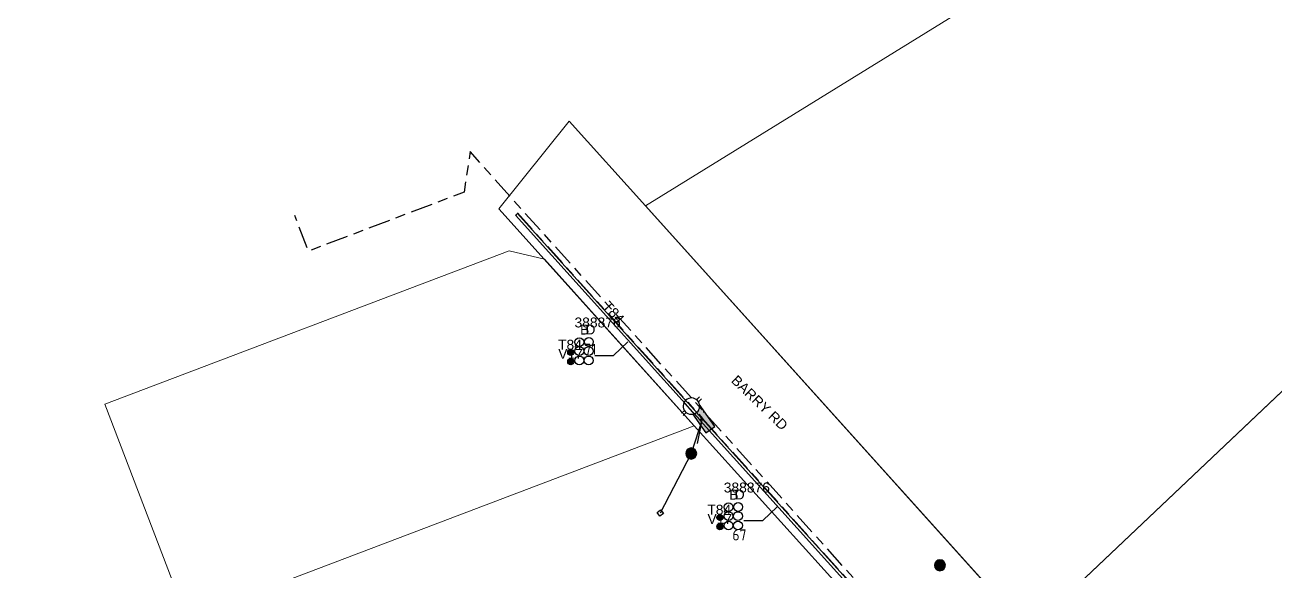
# Model space of a CAD drawing. Header units: metres. Extents: x -1 to 310379, y -2 to 6272124.
# Drawn here: x 309429.8 to 309656.7, y 6271292.4 to 6271391.6 of the extents above; entities that cross this region are included whole.
import ezdxf
from ezdxf.enums import TextEntityAlignment as Align

# ---------------------------------------------------------------- set-up
doc = ezdxf.new("R2010")
doc.units = ezdxf.units.M
doc.linetypes.add('Cable Exist UG', pattern=[8.2, 4, -1.2, 1.8, -1.2])
doc.layers.get('0').update_dxf_attribs({"color": 6})
doc.layers.add('Cadastre Land Parcels_SP_EXT', color=9, linetype='Continuous', lineweight=5)
doc.layers.add('Cadastre Roads_SP_EXT', color=9, linetype='Continuous', lineweight=5)
for name, color, linetype in [('Duct_SP_EXT', 7, 'Continuous'), ('Equip_LV_EXT', 7, 'Continuous'), ('Mains_HV_EXT', 7, 'Continuous'), ('Mains_LV_EXT', 7, 'Continuous'), ('Services_SP_EXT', 7, 'Continuous'), ('SupportsOH_SP_TR_HV_LV_SL_EXT', 7, 'Continuous'), ('SupportsUG_SP_LV_EXT', 7, 'Continuous'), ('Trench_SP_EXT', 7, 'Continuous')]:
    doc.layers.add(name, color=color, linetype=linetype)
doc.styles.add('iecARIAL', font='arial.ttf', dxfattribs={"height": 2})
doc.styles.add('ISOCP', font='isocp.shx', dxfattribs={"height": 1.75})
doc.styles.add('POLE_LABEL', font='arial.ttf')
doc.styles.get("Standard").update_dxf_attribs({"font": 'arial.ttf'})

# ---------------------------------------------------------------- blocks, each defined once
blk = doc.blocks.new('PILLAR_EXT')
blk.add_hatch(color=256).paths.add_polyline_path([(-2.475, 0.99), (-2.475, -0.99), (2.475, -0.99), (2.475, 0.99)])
blk.add_lwpolyline([(-2.475, -0.99), (2.475, -0.99), (2.475, 0.99), (-2.475, 0.99)], close=True)
at = {"style": 'iecARIAL', "flags": 8}
blk.add_attdef('ASSET_NUM', (1.5, 3.5), '', height=2.5, dxfattribs=at)
for tag, p, flags in [('OWNED_BY', (0, -0.2), 9), ('STATE', (0, -0.4), 9), ('SUPPORT_TYPE', (0, -0.6), 9), ('STREETNAME', (0, -1.8), 9), ('SUBURB', (0, -2), 1), ('USAGE', (0, -0.8), 9), ('LEGEND', (0, -1), 9), ('LOCATION', (0, -1.2), 9), ('NOTES', (0, -1.4), 9), ('PARENT', (0, -1.6), 9)]:
    blk.add_attdef(tag, p, '', height=0.2, dxfattribs=dict(flags=flags))
blk = doc.blocks.new('DUCT_EXT')
blk.add_circle((0, 0.8), 0.8)
at = {"flags": 1}
blk.add_attdef('Z', (0, 0), '', height=0.2, dxfattribs=at)
at = {"flags": 9}
for tag, p in [('DUCT_CODE', (0, 0)), ('XSECT_TYPE', (0, -0.2)), ('STATE', (0, -0.6)), ('FB_REFERENCE', (0, -0.4)), ('NOTES', (0, -0.8))]:
    blk.add_attdef(tag, text='', height=0.2, dxfattribs=at).set_placement(p, align=Align.MIDDLE_LEFT)
blk = doc.blocks.new('CCP_EXT')
at = {"flags": 9}
blk.add_attdef('NOTES', text='', height=0.2, dxfattribs=at).set_placement((0, -2), align=Align.MIDDLE_LEFT)
blk.add_wipeout([(0, 0.57), (0.57, 0), (0, -0.57), (-0.57, 0)])
blk.add_lwpolyline([(-0.57, 0), (0, 0.57), (0.57, 0), (0, -0.57), (-0.57, 0)])
at = {"flags": 1}
blk.add_attdef('Z', (0, 0), '', height=0.2, dxfattribs=at)
at = {"flags": 9}
for tag, p in [('CCP_TYPE', (0, 0)), ('CONSTRUCTED_VOLTAGE', (0, -0.2)), ('OPERATING_VOLTAGE', (0, -0.6)), ('ORIENTATION', (0, -0.8)), ('OWNED_BY', (0, -1)), ('STATE', (0, -1.8)), ('NO_PHASES', (0, -0.4)), ('USAGE', (0, -1.2)), ('LEGEND', (0, -1.4)), ('LIFE_SUPPORT', (0, -1.6))]:
    blk.add_attdef(tag, text='', height=0.2, dxfattribs=at).set_placement(p, align=Align.MIDDLE_LEFT)
blk = doc.blocks.new('POLE_EXT')
blk.add_hatch(color=256).paths.add_polyline_path([(-1, 0, 1), (1, 0, 1)])
blk.add_lwpolyline([(-1, 0, 1), (1, 0, 1)], format="xyb", close=True)
for tag, height, flags, p in [('pNumber', 2.5, 8, (-17.84, 2.07)), ('OWNED_BY', 0.2, 9, (1.35, -0.4)), ('SPECIAL_USE', 0.2, 9, (1.35, -0.8)), ('STATE', 0.2, 9, (1.35, -1)), ('cLV', 0.2, 9, (1.35, -1.4)), ('hDepth', 0.2, 9, (1.35, -1.6)), ('hDia', 0.2, 9, (1.35, -1.8)), ('cHV', 0.2, 9, (1.35, -2)), ('PARENT', 0.2, 9, (1.35, -0.6)), ('USAGE', 0.2, 9, (1.35, -1.2)), ('LBRACKET', 0.2, 9, (1.35, -2.2)), ('cLinedev', 0.2, 9, (1.35, -3.4)), ('pExisting', 0.2, 9, (1.35, -3.8)), ('pFooting', 0.2, 9, (1.35, -4.4)), ('pNew', 0.2, 9, (1.35, -4.6)), ('LExisting', 0.2, 9, (1.35, -2.4)), ('LANTNUMBER', 0.2, 9, (1.35, -2.6)), ('LOther', 0.2, 9, (1.35, -2.8)), ('LRemove', 0.2, 9, (1.35, -3)), ('LEGEND', 0.2, 9, (1.35, -3.2)), ('LOCATION', 0.2, 9, (1.35, -3.6)), ('PFNUMBER', 0.2, 9, (1.35, -4)), ('NEWPFNUMBER', 0.2, 9, (1.35, -4.2)), ('pRelocate', 0.2, 9, (1.35, -5)), ('pRemove', 0.2, 9, (1.35, -5.2)), ('pReplace', 0.2, 9, (1.35, -5.4)), ('pStay', 0.2, 9, (1.35, -5.6)), ('pType', 0.2, 9, (1.35, -5.8)), ('cspan', 0.2, 9, (1.35, -6)), ('STREETNAME', 0.2, 9, (1.35, -6.2)), ('SUBURB', 0.2, 9, (1.35, -6.4)), ('NOTES', 0.2, 9, (1.35, -6.6)), ('MAINTAINED_BY', 0.2, 9, (1.36, -6.81)), ('OPERATED_BY', 0.2, 9, (1.36, -7.01))]:
    blk.add_attdef(tag, text='', height=height, dxfattribs=dict(flags=flags)).set_placement(p, align=Align.MIDDLE_LEFT)
at = {"style": 'POLE_LABEL'}
for tag, height, flags, p in [('ASSET_NUM', 2.5, 8, (2, 2)), ('STRUCTURE_PLANT_NUMBER', 0.2, 9, (1.35, 0.03)), ('STREET_CODE', 0.2, 9, (1.35, -0.2))]:
    blk.add_attdef(tag, text='', height=height, dxfattribs=dict(at, flags=flags)).set_placement(p, align=Align.MIDDLE_LEFT)
at = {"flags": 1}
blk.add_attdef('Z', (1.35, -7.33), '', height=0.2, dxfattribs=at)
blk = doc.blocks.new('LV_UG_LINKS_OPEN_EXT')
blk.add_wipeout([(-0.25, 1.47), (-0.43, 1.43), (-0.61, 1.36), (-0.77, 1.28), (-0.93, 1.17), (-1.07, 1.05), (-1.19, 0.9), (-1.29, 0.75), (-1.38, 0.58), (-1.44, 0.4), (-1.48, 0.22), (-1.49, 0.03), (-1.49, -0.16), (-1.45, -0.34), (-1.4, -0.52), (-1.32, -0.69), (-1.23, -0.85), (-1.11, -1), (-0.98, -1.13), (-0.83, -1.24), (-0.66, -1.34), (-0.49, -1.41), (-0.31, -1.46), (-0.13, -1.49), (0.06, -1.49), (0.25, -1.47), (0.43, -1.43), (0.61, -1.36), (0.77, -1.28), (0.93, -1.17), (1.07, -1.05), (1.19, -0.9), (1.29, -0.75), (1.38, -0.58), (1.44, -0.4), (1.48, -0.22), (1.49, -0.03), (1.49, 0.16), (1.45, 0.34), (1.4, 0.52), (1.32, 0.69), (1.23, 0.85), (1.11, 1), (0.98, 1.13), (0.83, 1.24), (0.66, 1.34), (0.49, 1.41), (0.31, 1.46), (0.13, 1.49), (-0.06, 1.49)])
for p, q in [((-0.25, 1.47), (-0.25, 2.22)), ((0.25, 1.47), (0.25, 2.22)), ((-0.25, -1.47), (-0.25, -2.22)), ((0.25, -1.47), (0.25, -2.22))]:
    blk.add_line(p, q)
blk.add_lwpolyline([(0, -1.49, 1), (0, 1.49, 1)], format="xyb", close=True)
at = {"flags": 9}
for tag, p in [('ACTUAL_STATUS', (0, 0)), ('CONSTRUCTED_VOLTAGE', (0, -0.2)), ('OPERATING_VOLTAGE', (0, -0.6)), ('ORIENTATION', (0, -0.8)), ('STATE', (0, -1)), ('SWITCH_TYPE', (0, -1.2)), ('NO_PHASES', (0, -0.4)), ('USAGE', (0, -1.4)), ('NOTES', (0, -1.6))]:
    blk.add_attdef(tag, text='', height=0.2, dxfattribs=at).set_placement(p, align=Align.MIDDLE_LEFT)
at = {"flags": 1}
blk.add_attdef('Z', (0, 0), '', height=0.2, dxfattribs=at)
blk = doc.blocks.new('CABLE_LARGE_EXT')
h = blk.add_hatch(color=256)
edge = h.paths.add_edge_path()
edge.add_arc((0, 0.55), 0.55, 0, 360)
blk.add_circle((0, 0.55), 0.55)
at = {"flags": 1}
blk.add_attdef('Z', (0, 0), '', height=0.2, dxfattribs=at)
at = {"flags": 9}
for tag, p in [('COND_CODE', (0, 0)), ('STATE', (0, -0.4)), ('XSECT_SIZE', (0, -0.6)), ('FB_REFERENCE', (0, -0.2)), ('NOTES', (0, -0.8))]:
    blk.add_attdef(tag, text='', height=0.2, dxfattribs=at).set_placement(p, align=Align.MIDDLE_LEFT)

msp = doc.modelspace()

# ---------------------------------------------------------------- linework, layer by layer
at = {"layer": 'Cadastre Land Parcels_SP_EXT', "linetype": 'Continuous'}
for points in [[(309832.39, 6271490.34), (309804.69, 6271520.65), (309542.42, 6271358.77), (309611.99, 6271281.48), (309832.39, 6271490.34)], [(309767.32, 6271341.11), (309724.76, 6271388.35), (309611.99, 6271281.48), (309657.04, 6271231.43), (309767.32, 6271341.11)], [(309551.29, 6271318.8), (309524.07, 6271349.04), (309517.68, 6271350.6), (309444.27, 6271322.75), (309459.13, 6271283.84), (309551.29, 6271318.8)], [(309208.97, 6271142.21), (309340.35, 6271192.03), (309365.97, 6271201.74), (309582.71, 6271283.92), (309551.29, 6271318.8), (309459.13, 6271283.84), (308935.82, 6271085.29), (308927.3, 6271082.19), (308967.6, 6271051.04), (308967.85, 6271050.79), (309208.97, 6271142.21)]]:
    msp.add_lwpolyline(points, close=True, dxfattribs=at)
at = {"layer": 'Duct_SP_EXT'}
for p in [(309518.84, 6271357.04), (309519.2, 6271357.36)]:
    msp.add_line(p, (309519.02, 6271357.2), dxfattribs=at)
for points in [[(309533.2, 6271331.58), (309536.6, 6271331.58), (309539.23, 6271334.04)], [(309560.3, 6271301.61), (309563.7, 6271301.61), (309566.33, 6271304.07)]]:
    msp.add_lwpolyline(points, dxfattribs=at)
at = {"layer": 'Trench_SP_EXT', "linetype": 'Cable Exist UG'}
msp.add_lwpolyline([(309551.85, 6271315.62), (309552.77, 6271320.14)], dxfattribs=at)

# ---------------------------------------------------------------- block references
at = {"layer": 'Duct_SP_EXT'}
for name, p in [('DUCT_EXT', (309530.41, 6271333.19)), ('DUCT_EXT', (309532.15, 6271333.24)), ('CABLE_LARGE_EXT', (309528.85, 6271331.58)), ('DUCT_EXT', (309530.41, 6271331.58)), ('DUCT_EXT', (309532.11, 6271331.58)), ('CABLE_LARGE_EXT', (309528.85, 6271329.9)), ('DUCT_EXT', (309530.41, 6271329.88)), ('DUCT_EXT', (309532.11, 6271329.88)), ('CABLE_LARGE_EXT', (309555.95, 6271301.61)), ('DUCT_EXT', (309557.51, 6271303.23)), ('DUCT_EXT', (309557.51, 6271301.61)), ('DUCT_EXT', (309559.21, 6271301.61)), ('DUCT_EXT', (309559.26, 6271303.27)), ('CABLE_LARGE_EXT', (309555.95, 6271299.93)), ('DUCT_EXT', (309557.51, 6271299.91)), ('DUCT_EXT', (309559.21, 6271299.91))]:
    msp.add_blockref(name, p, dxfattribs=at)
at = {"layer": 'SupportsOH_SP_TR_HV_LV_SL_EXT'}
for p in [(309550.72, 6271313.78), (309595.88, 6271293.49)]:
    msp.add_blockref('POLE_EXT', p, dxfattribs=at)
at = {"layer": 'SupportsUG_SP_LV_EXT', "rotation": 125.3632885299882}
msp.add_blockref('PILLAR_EXT', (309552.77, 6271320.14), dxfattribs=at)

# ---------------------------------------------------------------- texts
at = {"layer": 'Cadastre Land Parcels_SP_EXT', "style": 'ISOCP'}
for s, p in [('71', (309531.34, 6271331.7)), ('67', (309558.2, 6271297.99))]:
    msp.add_text(s, height=2, dxfattribs=at).set_placement(p)
at = {"layer": 'Cadastre Roads_SP_EXT'}
msp.add_text('BARRY RD', height=1.8, rotation=315.9665, dxfattribs=at).set_placement((309557.85, 6271326.86))
at = {"layer": 'Duct_SP_EXT'}
for s, p in [('388876', (309529.53, 6271336.67)), ('B', (309530.54, 6271335.38)), ('D', (309531.52, 6271335.39)), ('T84', (309526.55, 6271332.64)), ('V17', (309526.58, 6271330.97)), ('388876', (309556.63, 6271306.7)), ('B', (309557.64, 6271305.41)), ('D', (309558.62, 6271305.43)), ('V17', (309553.68, 6271301)), ('T84', (309553.65, 6271302.68))]:
    msp.add_text(s, height=1.8, dxfattribs=at).set_placement(p)
at = {"layer": 'Mains_LV_EXT'}
msp.add_text('T84', height=1.8, rotation=311.988, dxfattribs=at).set_placement((309534.52, 6271340.42))

# ---------------------------------------------------------------- next in the draw order: block references
at = {"layer": 'Services_SP_EXT', "rotation": 83.36328836931779}
msp.add_blockref('CCP_EXT', (309545.1, 6271302.97), dxfattribs=at)

# ---------------------------------------------------------------- next in the draw order: linework, layer by layer
at = {"layer": 'Cadastre Roads_SP_EXT', "linetype": 'Continuous'}
msp.add_lwpolyline([(309603.69, 6271290.7), (309542.42, 6271358.77), (309528.57, 6271374.15), (309515.8, 6271358.23), (309551.29, 6271318.8), (309582.71, 6271283.92), (309603.69, 6271290.7)], close=True, dxfattribs=at)
at = {"layer": 'Services_SP_EXT'}
msp.add_lwpolyline([(309550.72, 6271313.78), (309545.1, 6271302.97)], dxfattribs=at)

# ---------------------------------------------------------------- next in the draw order: block references
at = {"layer": 'Equip_LV_EXT', "rotation": 311.9879863321063}
msp.add_blockref('LV_UG_LINKS_OPEN_EXT', (309550.76, 6271322.38), dxfattribs=at)

# ---------------------------------------------------------------- next in the draw order: linework, layer by layer
at = {"layer": 'Duct_SP_EXT'}
for p, q in [((309552.68, 6271320.15), (309519.2, 6271357.36)), ((309552.33, 6271319.83), (309518.84, 6271357.04)), ((309552.33, 6271319.83), (309552.5, 6271319.99)), ((309552.33, 6271319.83), (309552.5, 6271319.99)), ((309552.37, 6271319.78), (309552.33, 6271319.83)), ((309552.37, 6271319.78), (309552.55, 6271319.94)), ((309583.65, 6271285.05), (309552.37, 6271319.78)), ((309552.68, 6271320.15), (309552.5, 6271319.99)), ((309552.68, 6271320.15), (309552.5, 6271319.99)), ((309552.73, 6271320.1), (309552.55, 6271319.94)), ((309552.73, 6271320.1), (309552.68, 6271320.15)), ((309584.01, 6271285.37), (309552.73, 6271320.1))]:
    msp.add_line(p, q, dxfattribs=at)
at = {"layer": 'Mains_HV_EXT', "linetype": 'Cable Exist UG', "flags": 128}
msp.add_lwpolyline([(309565.43, 6271265.02), (309573.89, 6271272.7), (309586.52, 6271284.17), (309586.52, 6271284.17), (309584.94, 6271285.93), (309583.06, 6271288.01), (309583.06, 6271288.01), (309553.51, 6271320.81), (309553.02, 6271321.36), (309553.02, 6271321.36), (309518.03, 6271360.24), (309510.59, 6271368.61), (309509.48, 6271361.22), (309481.21, 6271350.53), (309478.75, 6271356.97)], dxfattribs=at)
at = {"layer": 'Mains_LV_EXT', "linetype": 'Cable Exist UG'}
for points in [[(309519.18, 6271357.46), (309552.77, 6271320.14)], [(309552.77, 6271320.14), (309584.19, 6271285.26)]]:
    msp.add_lwpolyline(points, dxfattribs=at)
at = {"layer": 'Services_SP_EXT'}
msp.add_lwpolyline([(309552.77, 6271320.14), (309550.72, 6271313.78)], dxfattribs=at)

doc.saveas('drawing.dxf')
